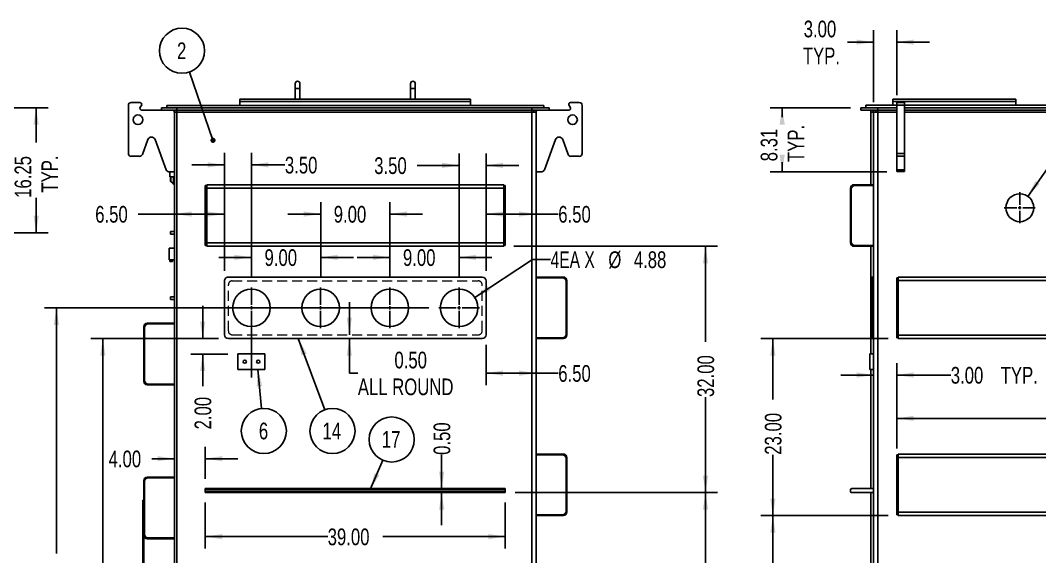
# Model space of a CAD drawing. Header units: inches. Extents: x 0 to 430, y 0 to 304.
# Drawn here: x 215 to 347.5, y 93.8 to 163.5 of the extents above; entities that cross this region are included whole.
import ezdxf

# ---------------------------------------------------------------- set-up
doc = ezdxf.new("R2010")
doc.units = ezdxf.units.IN
doc.header["$LTSCALE"] = 26
doc.header["$MEASUREMENT"] = 0
doc.linetypes.add('CENTERX2', pattern=[0.8, 0.5, -0.1, 0.1, -0.1])
doc.linetypes.add('HIDDEN', pattern=[0.075, 0.05, -0.025])
doc.layers.add('FORMAT', color=7, linetype='Continuous')
doc.styles.add('SLDTEXTSTYLE0', font='TXT', dxfattribs={"width": 0.75})
doc.styles.add('SLDTEXTSTYLE4', font='TXT', dxfattribs={"width": 0.7})
doc.dimstyles.new('SLDDIMSTYLE1', dxfattribs={"dimtxt": 2.208984, "dimasz": 2.208984, "dimexe": 0, "dimexo": 0.0625, "dimgap": 0.552246, "dimtad": 0, "dimrnd": 1e-09, "dimzin": 12, "dimdsep": 46, "dimtxsty": 'SLDTEXTSTYLE0', "dimsah": 1, "dimcen": 0.09, "dimadec": 0, "dimazin": 3, "dimtfac": 1, "dimtofl": 0, "dimtmove": 0, "dimatfit": 3, "dimfxl": 0, "dimfrac": 2, "dimtolj": 1, "dimtzin": 12, "dimarcsym": 0})
doc.dimstyles.new('SLDDIMSTYLE3', dxfattribs={"dimtxt": 2.208984, "dimasz": 2.208984, "dimexe": 0, "dimexo": 0.0625, "dimgap": 0.552246, "dimtad": 0, "dimrnd": 1e-09, "dimzin": 4, "dimdsep": 46, "dimtxsty": 'SLDTEXTSTYLE0', "dimsah": 1, "dimcen": 0.09, "dimadec": 0, "dimazin": 1, "dimtfac": 1, "dimtofl": 0, "dimtmove": 0, "dimatfit": 3, "dimfxl": 0, "dimfrac": 2, "dimtolj": 1, "dimtzin": 12, "dimarcsym": 0})
doc.dimstyles.new('SLDDIMSTYLE4', dxfattribs={"dimtxt": 2.208984, "dimasz": 2.208984, "dimexe": 0, "dimexo": 0.0625, "dimgap": 0.552246, "dimtad": 0, "dimrnd": 1e-09, "dimzin": 4, "dimdsep": 46, "dimtxsty": 'SLDTEXTSTYLE0', "dimsah": 1, "dimcen": 0.09, "dimadec": 0, "dimazin": 1, "dimtfac": 1, "dimtmove": 0, "dimatfit": 0, "dimfxl": 0, "dimfrac": 2, "dimtolj": 1, "dimtzin": 12, "dimarcsym": 0})
doc.dimstyles.new('SLDDIMSTYLE5', dxfattribs={"dimtxt": 0.18, "dimasz": 2.208984, "dimexe": 0, "dimexo": 0.0625, "dimgap": 0, "dimtad": 0, "dimtih": 1, "dimtoh": 1, "dimdec": 0, "dimrnd": 1e-09, "dimzin": 0, "dimdsep": 46, "dimtxsty": 'Standard', "dimsah": 1, "dimcen": 0.09, "dimadec": 0, "dimazin": 0, "dimtfac": 2.208984, "dimtdec": 0, "dimtofl": 0, "dimtmove": 0, "dimatfit": 3, "dimfxl": 0, "dimfrac": 2, "dimtolj": 1, "dimtzin": 0, "dimarcsym": 0})
doc.dimstyles.new('SLDDIMSTYLE6', dxfattribs={"dimtxt": 0.18, "dimasz": 0.679688, "dimexe": 0, "dimexo": 0.0625, "dimgap": 0, "dimtad": 0, "dimtih": 1, "dimtoh": 1, "dimdec": 0, "dimrnd": 1e-09, "dimzin": 0, "dimdsep": 46, "dimtxsty": 'Standard', "dimblk1": 'DOT', "dimblk2": 'DOT', "dimsah": 1, "dimcen": 0.09, "dimadec": 0, "dimazin": 0, "dimtfac": 0.679688, "dimtdec": 0, "dimtofl": 0, "dimtmove": 0, "dimatfit": 3, "dimldrblk": 'DOT', "dimfxl": 0, "dimfrac": 2, "dimtolj": 1, "dimtzin": 0, "dimarcsym": 0})
doc.dimstyles.new('SLDDIMSTYLE7', dxfattribs={"dimtxt": 2.208984, "dimasz": 2.208984, "dimexe": 0, "dimexo": 0.0625, "dimgap": 0.552246, "dimtad": 0, "dimrnd": 1e-09, "dimzin": 0, "dimdsep": 46, "dimtxsty": 'SLDTEXTSTYLE0', "dimsah": 1, "dimcen": 0.09, "dimadec": 0, "dimazin": 0, "dimtfac": 1, "dimtmove": 0, "dimatfit": 0, "dimfxl": 0, "dimfrac": 2, "dimtolj": 1, "dimtzin": 12, "dimarcsym": 0})
doc.dimstyles.new('SLDDIMSTYLE8', dxfattribs={"dimtxt": 2.208984, "dimasz": 2.208984, "dimexe": 0, "dimexo": 0.0625, "dimgap": 0.552246, "dimtad": 0, "dimtih": 1, "dimtoh": 1, "dimrnd": 1e-09, "dimzin": 12, "dimdsep": 46, "dimtxsty": 'SLDTEXTSTYLE0', "dimsah": 1, "dimcen": 0, "dimadec": 0, "dimazin": 3, "dimtfac": 1, "dimtofl": 0, "dimtmove": 0, "dimatfit": 3, "dimfxl": 0, "dimfrac": 2, "dimtolj": 1, "dimtzin": 12, "dimarcsym": 0})
doc.dimstyles.new('SLDDIMSTYLE9', dxfattribs={"dimtxt": 2.208984, "dimasz": 2.208984, "dimexe": 0, "dimexo": 0.0625, "dimgap": 0.552246, "dimtad": 0, "dimtih": 1, "dimtoh": 1, "dimrnd": 1e-09, "dimzin": 0, "dimdsep": 46, "dimtxsty": 'SLDTEXTSTYLE0', "dimsah": 1, "dimcen": 0.09, "dimadec": 0, "dimazin": 0, "dimtfac": 1, "dimtmove": 0, "dimatfit": 0, "dimfxl": 0, "dimfrac": 2, "dimtolj": 1, "dimtzin": 12, "dimarcsym": 0})

# ---------------------------------------------------------------- blocks, each defined once
blk = doc.blocks.new('_D_28')
at = {"layer": 'FORMAT'}
for p, q in [((202.21, 152.11), (218.57, 152.11)), ((217.01, 152.11), (217.01, 147.58)), ((217.01, 135.86), (217.01, 140.4)), ((182.77, 135.86), (218.57, 135.86))]:
    blk.add_line(p, q, dxfattribs=at)
for points in [[(217.01, 152.11), (216.67, 149.9), (217.35, 149.9)], [(217.01, 135.86), (217.35, 138.07), (216.67, 138.07)]]:
    blk.add_solid(points, dxfattribs=at)
at = {"layer": 'FORMAT', "char_height": 2.167, "attachment_point": 1, "rotation": 90, "style": 'SLDTEXTSTYLE0'}
for s, insert in [('16.25', (214.21, 140.4)), ('TYP.', (217.7, 141.08))]:
    blk.add_mtext(s, dxfattribs=dict(at, insert=insert))
blk = doc.blocks.new('Drawing View41')
at = {"color": 7, "linetype": 'Continuous', "lineweight": 25}
for p, q in [((-52.21, 94.13), (-52.21, 93.5)), ((-51.59, 93.5), (-51.59, 94.13)), ((-37.21, 94.13), (-37.21, 93.5)), ((-36.59, 93.5), (-36.59, 94.13)), ((-52.21, 93.5), (-52.21, 92.13)), ((-51.59, 93.5), (-52.21, 93.5)), ((-51.59, 92.13), (-51.59, 93.5)), ((-37.21, 93.5), (-37.21, 92.13)), ((-36.59, 93.5), (-37.21, 93.5)), ((-36.59, 92.13), (-36.59, 93.5)), ((-72.4, 91.69), (-73.52, 91.69)), ((-59.4, 92.13), (-59.4, 91.81)), ((-59.4, 92.13), (-29.4, 92.13)), ((-59.4, 91.81), (-29.4, 91.81)), ((-59.4, 91.81), (-59.4, 91.31)), ((-29.4, 91.81), (-59.4, 91.81)), ((-29.4, 92.13), (-29.4, 91.81)), ((-29.4, 91.81), (-29.4, 91.31)), ((-16.4, 91.69), (-15.27, 91.69)), ((-73.9, 91.31), (-73.9, 85.06)), ((-72.35, 91.09), (-72.2, 91.29)), ((-69.59, 90.69), (-72.15, 90.69)), ((-69.59, 91), (-67.59, 91)), ((-69.59, 90.69), (-69.59, 91)), ((-69.59, 90.69), (-67.59, 90.69)), ((-68.9, 91.31), (-68.9, 91)), ((-19.9, 91.31), (-68.9, 91.31)), ((-67.9, 90.44), (-67.59, 90.44)), ((-67.9, 0.56), (-67.9, 90.44)), ((-67.59, 90.69), (-67.59, 91)), ((-67.59, 91), (-67.59, 90.69)), ((-21.46, 91), (-67.59, 91)), ((-21.46, 90.69), (-67.59, 90.69)), ((-67.59, 90.69), (-67.59, 90.44)), ((-67.59, 90.44), (-21.46, 90.44)), ((-67.59, 0.56), (-67.59, 90.44)), ((-21.46, 90.69), (-21.46, 91)), ((-21.46, 91), (-19.21, 91)), ((-21.46, 91), (-21.46, 90.69)), ((-21.46, 90.69), (-19.21, 90.69)), ((-21.46, 90.44), (-21.46, 90.69)), ((-21.46, 90.44), (-21.46, 0.31)), ((-20.9, 90.44), (-21.46, 90.44)), ((-20.9, 90.44), (-20.9, 0.31)), ((-19.9, 91), (-19.9, 91.31)), ((-19.21, 90.69), (-19.21, 91)), ((-19.21, 90.69), (-16.65, 90.69)), ((-16.45, 91.09), (-16.6, 91.29)), ((-14.9, 91.31), (-14.9, 85.06)), ((-72.07, 84.93), (-71.37, 86.86)), ((-70.43, 86.86), (-68.99, 82.93)), ((-18.37, 86.86), (-19.81, 82.93)), ((-16.72, 84.93), (-17.43, 86.86)), ((-72.43, 84.69), (-73.52, 84.69)), ((-16.37, 84.69), (-15.27, 84.69)), ((-68.64, 82.69), (-67.9, 82.69)), ((-68.52, 82), (-68.52, 82.69)), ((-20.16, 82.69), (-20.9, 82.69)), ((-68.52, 82), (-67.9, 82)), ((-68.4, 82), (-68.4, 81.41)), ((-68.39, 82), (-68.39, 81.39)), ((-68.05, 81.1), (-68.05, 82)), ((-68.04, 82), (-68.04, 81.09)), ((-68.04, 81.09), (-67.9, 81.09)), ((-63.71, 80.91), (-63.9, 80.91)), ((-63.9, 80.91), (-63.9, 80.41)), ((-63.71, 80.56), (-63.71, 81)), ((-25.09, 81), (-63.71, 81)), ((-25.09, 81), (-25.09, 80.56)), ((-24.9, 80.91), (-25.09, 80.91)), ((-24.9, 80.91), (-24.9, 80.41)), ((-63.71, 80.41), (-63.9, 80.41)), ((-63.9, 80.41), (-63.9, 73.59)), ((-25.09, 80.56), (-63.71, 80.56)), ((-63.71, 80.56), (-63.71, 73.44)), ((-25.09, 73.44), (-25.09, 80.56)), ((-24.9, 80.41), (-25.09, 80.41)), ((-24.9, 80.41), (-24.9, 73.59)), ((-67.9, 74.91), (-68.4, 74.91)), ((-68.4, 74.75), (-68.4, 74.91)), ((-68.4, 74.59), (-68.4, 74.75)), ((-68.4, 74.59), (-67.9, 74.59)), ((-63.71, 73.59), (-63.9, 73.59)), ((-63.9, 73.59), (-63.9, 73.09)), ((-63.71, 73.09), (-63.9, 73.09)), ((-63.71, 73.44), (-25.09, 73.44)), ((-63.71, 73), (-63.71, 73.44)), ((-63.71, 73), (-25.09, 73)), ((-24.9, 73.59), (-25.09, 73.59)), ((-25.09, 73.44), (-25.09, 73)), ((-24.9, 73.09), (-25.09, 73.09)), ((-24.9, 73.59), (-24.9, 73.09)), ((-67.9, 72.75), (-68.59, 72.75)), ((-68.59, 72), (-68.59, 72.75)), ((-68.59, 71.25), (-68.59, 72)), ((-68.59, 71.25), (-68.52, 71.25)), ((-68.52, 71.25), (-68.52, 71)), ((-68.15, 71.25), (-68.52, 71.25)), ((-68.15, 71), (-68.52, 71)), ((-68.15, 71.25), (-67.9, 71.25)), ((-68.15, 71), (-68.15, 71.25)), ((-60.9, 69), (-27.9, 69)), ((-20.9, 69), (-17.34, 69)), ((-20.9, 68.91), (-17.49, 68.91)), ((-17.34, 68.88), (-17.34, 69)), ((-61.4, 61.5), (-61.4, 68.5)), ((-27.4, 61.5), (-27.4, 68.5)), ((-17.02, 68.56), (-16.9, 68.56)), ((-16.99, 68.41), (-16.99, 61.59)), ((-16.9, 68.56), (-16.9, 61.44)), ((-67.9, 66.41), (-68.4, 66.41)), ((-68.4, 66.25), (-68.4, 66.41)), ((-68.4, 66.09), (-68.4, 66.25)), ((-68.4, 66.09), (-67.9, 66.09)), ((-71.9, 55.44), (-71.9, 62.56)), ((-71.78, 62.56), (-71.9, 62.56)), ((-71.8, 62.41), (-71.8, 55.59)), ((-71.46, 63), (-67.9, 63)), ((-71.46, 62.88), (-71.46, 63)), ((-67.9, 62.91), (-71.3, 62.91)), ((-60.9, 61), (-27.9, 61)), ((-17.49, 61.09), (-20.9, 61.09)), ((-17.34, 61), (-20.9, 61)), ((-17.34, 61.12), (-17.34, 61)), ((-17.02, 61.44), (-16.9, 61.44)), ((-56.15, 59), (-59.65, 59)), ((-59.65, 59), (-59.65, 57)), ((-56.15, 57), (-56.15, 59)), ((-59.65, 57), (-56.15, 57)), ((-71.78, 55.44), (-71.9, 55.44)), ((-71.46, 55.12), (-71.46, 55)), ((-67.9, 55), (-71.46, 55)), ((-71.3, 55.09), (-67.9, 55.09)), ((-20.9, 46), (-17.34, 46)), ((-20.9, 45.91), (-17.49, 45.91)), ((-17.34, 45.88), (-17.34, 46)), ((-17.02, 45.56), (-16.9, 45.56)), ((-16.99, 45.41), (-16.99, 38.59)), ((-16.9, 45.56), (-16.9, 38.44)), ((-71.9, 35.44), (-71.9, 42.56)), ((-71.78, 42.56), (-71.9, 42.56)), ((-71.8, 42.41), (-71.8, 35.59)), ((-71.46, 43), (-67.9, 43)), ((-71.46, 42.88), (-71.46, 43)), ((-67.9, 42.91), (-71.3, 42.91)), ((-63.9, 41.5), (-24.9, 41.5)), ((-63.9, 41.38), (-63.9, 41.5)), ((-63.9, 41.38), (-24.9, 41.38)), ((-63.9, 41.13), (-63.9, 41.38)), ((-63.9, 41.13), (-24.9, 41.13)), ((-63.9, 41), (-63.9, 41.13)), ((-24.9, 41.38), (-24.9, 41.5)), ((-24.9, 41.13), (-24.9, 41.38)), ((-24.9, 41), (-24.9, 41.13)), ((-71.9, 40), (-72, 40)), ((-72, 40), (-72, 18)), ((-63.9, 41), (-24.9, 41)), ((-17.02, 38.44), (-16.9, 38.44)), ((-17.49, 38.09), (-20.9, 38.09)), ((-17.34, 38), (-20.9, 38)), ((-17.34, 38.12), (-17.34, 38)), ((-71.9, 35.44), (-71.9, 22.56)), ((-71.78, 35.44), (-71.9, 35.44)), ((-71.46, 35.12), (-71.46, 35)), ((-67.9, 35), (-71.46, 35)), ((-71.3, 35.09), (-67.9, 35.09))]:
    blk.add_line(p, q, dxfattribs=at)
at = {"color": 7, "linetype": 'HIDDEN', "lineweight": 18}
for p, q in [((-60.9, 62), (-60.9, 68)), ((-60.9, 62), (-60.9, 68)), ((-60.4, 68.5), (-28.4, 68.5)), ((-60.4, 68.5), (-28.4, 68.5)), ((-27.9, 62), (-27.9, 68)), ((-27.9, 62), (-27.9, 68)), ((-60.4, 61.5), (-28.4, 61.5)), ((-60.4, 61.5), (-28.4, 61.5))]:
    blk.add_line(p, q, dxfattribs=at)
at = {"color": 7, "linetype": 'Continuous', "lineweight": 25}
for centre, radius in [((-72.65, 89.44), 0.625), ((-16.15, 89.44), 0.625), ((-57.9, 65), 2.44), ((-48.9, 65), 2.44), ((-39.9, 65), 2.44), ((-30.9, 65), 2.44), ((-58.77, 58), 0.211), ((-57.02, 58), 0.211)]:
    blk.add_circle(centre, radius, dxfattribs=at)
for centre, radius, start, end in [((-51.9, 94.13), 0.312, 0.0002, 179.9998), ((-36.9, 94.13), 0.312, 0.0002, 179.9998), ((-73.52, 91.31), 0.375, 90.0001, 179.9999), ((-72.4, 91.44), 0.25, 323.1302, 89.9999), ((-16.4, 91.44), 0.25, 89.9998, 216.8698), ((-15.27, 91.31), 0.375, 0.001, 89.9993), ((-72.15, 90.94), 0.25, 143.1301, 269.9994), ((-68.2, 90.39), 0.3, 359.9999, 90.0001), ((-68.15, 90.44), 0.25, 359.9989, 90.0016), ((-68.15, 90.44), 0.562, 359.9997, 26.3878), ((-20.65, 90.44), 0.562, 153.6117, 180.0001), ((-20.6, 90.39), 0.3, 90.0001, 179.9997), ((-20.65, 90.44), 0.25, 89.9986, 180.0006), ((-16.65, 90.94), 0.25, 270.0007, 36.8695), ((-70.9, 86.69), 0.5, 20.1462, 159.8538), ((-17.9, 86.69), 0.5, 20.1462, 159.8538), ((-73.52, 85.06), 0.375, 179.9989, 270.0011), ((-72.43, 85.06), 0.375, 269.9991, 339.8546), ((-16.37, 85.06), 0.375, 200.1451, 270.0014), ((-15.27, 85.06), 0.375, 269.9994, 0.0002), ((-68.64, 83.06), 0.375, 200.1457, 270.0001), ((-20.16, 83.06), 0.375, 269.9996, 339.8546), ((-68.38, 81.41), 0.02, 179.989, 243.976), ((-68.75, 80.65), 0.83, 32.8584, 63.9679), ((-68.04, 81.11), 0.02, 212.8523, 269.9997), ((-60.9, 68.5), 0.5, 89.9999, 180.0003), ((-27.9, 68.5), 0.5, 0.0002, 89.9997), ((-17.49, 68.41), 0.5, 359.9999, 90), ((-17.34, 68.56), 0.438, 0.0001, 89.9999), ((-71.46, 62.56), 0.437, 90.0002, 180.0001), ((-71.3, 62.41), 0.5, 90.0001, 179.9997), ((-60.9, 61.5), 0.5, 180, 269.9998), ((-27.9, 61.5), 0.5, 270, 360), ((-17.49, 61.59), 0.5, 270, 0.0001), ((-17.34, 61.44), 0.438, 270.0001, 359.9999), ((-71.46, 55.44), 0.438, 180.0001, 269.9996), ((-71.3, 55.59), 0.5, 180.0005, 269.9999), ((-17.49, 45.41), 0.5, 0, 89.9999), ((-17.34, 45.56), 0.438, 0.0002, 89.9998), ((-71.46, 42.56), 0.437, 90.0002, 180), ((-71.3, 42.41), 0.5, 89.9999, 179.9998), ((-17.49, 38.59), 0.5, 270, 0), ((-17.34, 38.44), 0.438, 270.0001, 359.9998), ((-71.46, 35.44), 0.437, 179.9999, 269.9998), ((-71.3, 35.59), 0.5, 180.0005, 269.9999)]:
    blk.add_arc(centre, radius, start, end, dxfattribs=at)
at = {"color": 7, "linetype": 'HIDDEN', "lineweight": 18}
for centre, start, end in [((-60.4, 68), 89.9997, 180.0003), ((-60.4, 68), 89.9997, 180.0003), ((-28.4, 68), 359.9999, 90), ((-28.4, 68), 359.9999, 90), ((-60.4, 62), 180.0002, 269.9999), ((-60.4, 62), 180.0002, 269.9999), ((-28.4, 62), 270, 360), ((-28.4, 62), 270, 360)]:
    blk.add_arc(centre, 0.5, start, end, dxfattribs=at)
blk = doc.blocks.new('_D_54')
at = {"layer": 'FORMAT'}
for p, q in [((275.5, 121.31), (275.5, 116.06)), ((275.5, 117.62), (282, 117.62)), ((282, 117.62), (284.89, 117.62))]:
    blk.add_line(p, q, dxfattribs=at)
for points in [[(275.5, 117.62), (277.71, 117.28), (277.71, 117.96)], [(282, 117.62), (279.79, 117.96), (279.79, 117.28)]]:
    blk.add_solid(points, dxfattribs=at)
at = {"layer": 'FORMAT', "insert": (284.89, 118.67), "char_height": 2.167, "attachment_point": 1, "style": 'SLDTEXTSTYLE0'}
blk.add_mtext('6.50', dxfattribs=at)
blk = doc.blocks.new('_D_55')
at = {"layer": 'FORMAT'}
for p, q in [((257.73, 122.61), (257.73, 126.86)), ((257.73, 117.62), (257.73, 122.11)), ((258.83, 117.62), (257.73, 117.62))]:
    blk.add_line(p, q, dxfattribs=at)
for points in [[(257.73, 122.61), (258.06, 124.82), (257.39, 124.82)], [(257.73, 122.11), (257.39, 119.9), (258.06, 119.9)]]:
    blk.add_solid(points, dxfattribs=at)
at = {"layer": 'FORMAT', "char_height": 2.167, "attachment_point": 1, "style": 'SLDTEXTSTYLE0'}
for s, insert in [('0.50', (263.59, 120.41)), ('ALL ROUND', (258.83, 116.93))]:
    blk.add_mtext(s, dxfattribs=dict(at, insert=insert))
blk = doc.blocks.new('_D_56')
at = {"layer": 'FORMAT'}
for p, q in [((238.66, 122.11), (238.66, 126.36)), ((240.7, 122.11), (237.1, 122.11)), ((241.95, 120.11), (237.1, 120.11)), ((238.66, 120.11), (238.66, 115.92))]:
    blk.add_line(p, q, dxfattribs=at)
for points in [[(238.66, 122.11), (239, 124.32), (238.32, 124.32)], [(238.66, 120.11), (238.32, 117.9), (239, 117.9)]]:
    blk.add_solid(points, dxfattribs=at)
at = {"layer": 'FORMAT', "insert": (237.61, 110.31), "char_height": 2.167, "attachment_point": 1, "rotation": 90, "style": 'SLDTEXTSTYLE0'}
blk.add_mtext('2.00', dxfattribs=at)
blk = doc.blocks.new('_D_57')
at = {"layer": 'FORMAT'}
for p, q in [((239, 103.91), (239, 108.07)), ((235, 106.51), (232.04, 106.51)), ((239, 106.51), (243.25, 106.51))]:
    blk.add_line(p, q, dxfattribs=at)
for points in [[(235, 106.51), (232.79, 106.85), (232.79, 106.17)], [(239, 106.51), (241.21, 106.17), (241.21, 106.85)]]:
    blk.add_solid(points, dxfattribs=at)
at = {"layer": 'FORMAT', "insert": (226.43, 107.56), "char_height": 2.167, "attachment_point": 1, "style": 'SLDTEXTSTYLE0'}
blk.add_mtext('4.00', dxfattribs=at)
blk = doc.blocks.new('_D_58')
at = {"layer": 'FORMAT'}
for p, q in [((239, 100.81), (239, 94.82)), ((278, 100.81), (278, 94.82)), ((239, 96.38), (254.91, 96.38)), ((278, 96.38), (262.09, 96.38))]:
    blk.add_line(p, q, dxfattribs=at)
for points in [[(239, 96.38), (241.21, 96.04), (241.21, 96.72)], [(278, 96.38), (275.79, 96.72), (275.79, 96.04)]]:
    blk.add_solid(points, dxfattribs=at)
at = {"layer": 'FORMAT', "insert": (254.91, 97.43), "char_height": 2.167, "attachment_point": 1, "style": 'SLDTEXTSTYLE0'}
blk.add_mtext('39.00', dxfattribs=at)
blk = doc.blocks.new('_D_59')
at = {"layer": 'FORMAT'}
for p, q in [((269.73, 102.61), (269.73, 107)), ((269.73, 102.11), (269.73, 97.87))]:
    blk.add_line(p, q, dxfattribs=at)
for points in [[(269.73, 102.61), (270.07, 104.82), (269.39, 104.82)], [(269.73, 102.11), (269.39, 99.9), (270.07, 99.9)]]:
    blk.add_solid(points, dxfattribs=at)
at = {"layer": 'FORMAT', "insert": (268.68, 107), "char_height": 2.167, "attachment_point": 1, "rotation": 90, "style": 'SLDTEXTSTYLE0'}
blk.add_mtext('0.50', dxfattribs=at)
blk = doc.blocks.new('_D_60')
at = {"layer": 'FORMAT'}
for p, q in [((268.06, 126.11), (218.08, 126.11)), ((219.64, 126.11), (219.64, 94.2)), ((219.64, 55.11), (219.64, 87.02)), ((219.95, 55.11), (218.08, 55.11))]:
    blk.add_line(p, q, dxfattribs=at)
for points in [[(219.64, 126.11), (219.3, 123.9), (219.98, 123.9)], [(219.64, 55.11), (219.98, 57.32), (219.3, 57.32)]]:
    blk.add_solid(points, dxfattribs=at)
at = {"layer": 'FORMAT', "insert": (218.59, 87.02), "char_height": 2.167, "attachment_point": 1, "rotation": 90, "style": 'SLDTEXTSTYLE0'}
blk.add_mtext('71.00', dxfattribs=at)
blk = doc.blocks.new('_D_61')
at = {"layer": 'FORMAT'}
for p, q in [((240.7, 122.11), (224.12, 122.11)), ((225.68, 122.11), (225.68, 92.2)), ((225.68, 55.11), (225.68, 85.02))]:
    blk.add_line(p, q, dxfattribs=at)
for points in [[(225.68, 122.11), (225.34, 119.9), (226.02, 119.9)], [(225.68, 55.11), (226.02, 57.32), (225.34, 57.32)]]:
    blk.add_solid(points, dxfattribs=at)
at = {"layer": 'FORMAT', "insert": (224.63, 85.02), "char_height": 2.167, "attachment_point": 1, "rotation": 90, "style": 'SLDTEXTSTYLE0'}
blk.add_mtext('67.00', dxfattribs=at)
blk = doc.blocks.new('_D_65')
at = {"layer": 'FORMAT'}
for p, q in [((279.3, 102.11), (305.59, 102.11)), ((304.03, 102.11), (304.03, 92.2)), ((304.03, 75.11), (304.03, 85.02)), ((279.11, 75.11), (305.59, 75.11))]:
    blk.add_line(p, q, dxfattribs=at)
for points in [[(304.03, 102.11), (303.69, 99.9), (304.37, 99.9)], [(304.03, 75.11), (304.37, 77.32), (303.69, 77.32)]]:
    blk.add_solid(points, dxfattribs=at)
at = {"layer": 'FORMAT', "insert": (302.98, 85.02), "char_height": 2.167, "attachment_point": 1, "rotation": 90, "style": 'SLDTEXTSTYLE0'}
blk.add_mtext('27.00', dxfattribs=at)
blk = doc.blocks.new('_D_66')
at = {"layer": 'FORMAT'}
for p, q in [((279.11, 134.11), (305.59, 134.11)), ((304.03, 134.11), (304.03, 121.7)), ((304.03, 102.11), (304.03, 114.52)), ((279.3, 102.11), (305.59, 102.11))]:
    blk.add_line(p, q, dxfattribs=at)
for points in [[(304.03, 134.11), (303.69, 131.9), (304.37, 131.9)], [(304.03, 102.11), (304.37, 104.32), (303.69, 104.32)]]:
    blk.add_solid(points, dxfattribs=at)
at = {"layer": 'FORMAT', "insert": (302.98, 114.52), "char_height": 2.167, "attachment_point": 1, "rotation": 90, "style": 'SLDTEXTSTYLE0'}
blk.add_mtext('32.00', dxfattribs=at)
blk = doc.blocks.new('_D_68')
at = {"layer": 'FORMAT'}
for p, q in [((241.5, 130.91), (241.5, 146.25)), ((245, 130.05), (245, 146.25)), ((241.5, 144.69), (237.25, 144.69)), ((245, 144.69), (249.35, 144.69))]:
    blk.add_line(p, q, dxfattribs=at)
for points in [[(241.5, 144.69), (239.29, 145.03), (239.29, 144.35)], [(245, 144.69), (247.21, 144.35), (247.21, 145.03)]]:
    blk.add_solid(points, dxfattribs=at)
at = {"layer": 'FORMAT', "insert": (249.35, 145.74), "char_height": 2.167, "attachment_point": 1, "style": 'SLDTEXTSTYLE0'}
blk.add_mtext('3.50', dxfattribs=at)
blk = doc.blocks.new('_D_69')
at = {"layer": 'FORMAT'}
for p, q in [((241.5, 130.91), (241.5, 139.86)), ((235, 138.3), (230.29, 138.3)), ((241.5, 138.3), (235, 138.3))]:
    blk.add_line(p, q, dxfattribs=at)
for points in [[(235, 138.3), (237.21, 137.96), (237.21, 138.64)], [(241.5, 138.3), (239.29, 138.64), (239.29, 137.96)]]:
    blk.add_solid(points, dxfattribs=at)
at = {"layer": 'FORMAT', "insert": (224.69, 139.35), "char_height": 2.167, "attachment_point": 1, "style": 'SLDTEXTSTYLE0'}
blk.add_mtext('6.50', dxfattribs=at)
blk = doc.blocks.new('_D_70')
at = {"layer": 'FORMAT'}
for p, q in [((245, 130.05), (245, 134.23)), ((254, 130.05), (254, 134.23)), ((245, 132.67), (240.75, 132.67)), ((254, 132.67), (258.25, 132.67))]:
    blk.add_line(p, q, dxfattribs=at)
for points in [[(245, 132.67), (242.79, 133.01), (242.79, 132.33)], [(254, 132.67), (256.21, 132.33), (256.21, 133.01)]]:
    blk.add_solid(points, dxfattribs=at)
at = {"layer": 'FORMAT', "insert": (246.7, 133.72), "char_height": 2.167, "attachment_point": 1, "style": 'SLDTEXTSTYLE0'}
blk.add_mtext('9.00', dxfattribs=at)
blk = doc.blocks.new('_D_71')
at = {"layer": 'FORMAT'}
for p, q in [((254, 130.05), (254, 139.86)), ((263, 130.05), (263, 139.86)), ((254, 138.3), (249.75, 138.3)), ((263, 138.3), (267.25, 138.3))]:
    blk.add_line(p, q, dxfattribs=at)
for points in [[(254, 138.3), (251.79, 138.64), (251.79, 137.96)], [(263, 138.3), (265.21, 137.96), (265.21, 138.64)]]:
    blk.add_solid(points, dxfattribs=at)
at = {"layer": 'FORMAT', "insert": (255.7, 139.35), "char_height": 2.167, "attachment_point": 1, "style": 'SLDTEXTSTYLE0'}
blk.add_mtext('9.00', dxfattribs=at)
blk = doc.blocks.new('_D_72')
at = {"layer": 'FORMAT'}
for p, q in [((263, 130.05), (263, 134.23)), ((272, 130.05), (272, 134.23)), ((263, 132.67), (258.75, 132.67)), ((272, 132.67), (276.25, 132.67))]:
    blk.add_line(p, q, dxfattribs=at)
for points in [[(263, 132.67), (260.79, 133.01), (260.79, 132.33)], [(272, 132.67), (274.21, 132.33), (274.21, 133.01)]]:
    blk.add_solid(points, dxfattribs=at)
at = {"layer": 'FORMAT', "insert": (264.7, 133.72), "char_height": 2.167, "attachment_point": 1, "style": 'SLDTEXTSTYLE0'}
blk.add_mtext('9.00', dxfattribs=at)
blk = doc.blocks.new('_D_73')
at = {"layer": 'FORMAT'}
for p, q in [((272, 130.05), (272, 146.18)), ((275.5, 130.91), (275.5, 146.18)), ((272, 144.62), (266.56, 144.62)), ((275.5, 144.62), (279.75, 144.62))]:
    blk.add_line(p, q, dxfattribs=at)
for points in [[(272, 144.62), (269.79, 144.96), (269.79, 144.28)], [(275.5, 144.62), (277.71, 144.28), (277.71, 144.96)]]:
    blk.add_solid(points, dxfattribs=at)
at = {"layer": 'FORMAT', "insert": (260.96, 145.67), "char_height": 2.167, "attachment_point": 1, "style": 'SLDTEXTSTYLE0'}
blk.add_mtext('3.50', dxfattribs=at)
blk = doc.blocks.new('_D_74')
at = {"layer": 'FORMAT'}
for p, q in [((275.5, 130.91), (275.5, 139.86)), ((275.5, 138.3), (282, 138.3)), ((282, 138.3), (284.89, 138.3))]:
    blk.add_line(p, q, dxfattribs=at)
for points in [[(275.5, 138.3), (277.71, 137.96), (277.71, 138.64)], [(282, 138.3), (279.79, 138.64), (279.79, 137.96)]]:
    blk.add_solid(points, dxfattribs=at)
at = {"layer": 'FORMAT', "insert": (284.89, 139.35), "char_height": 2.167, "attachment_point": 1, "style": 'SLDTEXTSTYLE0'}
blk.add_mtext('6.50', dxfattribs=at)
blk = doc.blocks.new('_D_76')
at = {"layer": 'FORMAT'}
for p, q in [((274.03, 127.45), (281.55, 132.4)), ((281.55, 132.4), (283.89, 132.4))]:
    blk.add_line(p, q, dxfattribs=at)
blk.add_solid([(274.03, 127.45), (276.07, 128.38), (275.69, 128.95)], dxfattribs=at)
at = {"layer": 'FORMAT', "char_height": 2.167, "attachment_point": 1}
for s, insert, style in [('4EA X', (283.89, 133.45), 'SLDTEXTSTYLE4'), ('%%c', (291.4, 133.45), 'SLDTEXTSTYLE0'), ('4.88', (294.71, 133.45), 'SLDTEXTSTYLE0')]:
    blk.add_mtext(s, dxfattribs=dict(at, insert=insert, style=style))
blk = doc.blocks.new('SW_NOTE_0_19')
at = {"layer": 'FORMAT', "color": 0}
blk.add_circle((0.28, -2.91), 2.93, dxfattribs=at)
at = {"layer": 'FORMAT', "color": 0, "insert": (0.24, -1.83), "char_height": 2.17, "attachment_point": 2, "style": 'SLDTEXTSTYLE0'}
blk.add_mtext('6', dxfattribs=at)
blk = doc.blocks.new('SW_NOTE_0_20')
at = {"layer": 'FORMAT', "color": 0}
blk.add_circle((1.02, -2.75), 2.93, dxfattribs=at)
at = {"layer": 'FORMAT', "color": 0, "insert": (0.93, -1.66), "char_height": 2.167, "attachment_point": 2, "style": 'SLDTEXTSTYLE0'}
blk.add_mtext('14', dxfattribs=at)
blk = doc.blocks.new('SW_NOTE_0_21')
at = {"layer": 'FORMAT', "color": 0}
blk.add_circle((-0.96, 2.77), 2.93, dxfattribs=at)
at = {"layer": 'FORMAT', "color": 0, "insert": (-1, 3.85), "char_height": 2.17, "attachment_point": 2, "style": 'SLDTEXTSTYLE0'}
blk.add_mtext('2', dxfattribs=at)
blk = doc.blocks.new('_Dot')
at = {"color": 0, "linetype": 'ByBlock', "lineweight": -2}
blk.add_line((-0.5, 0), (-1, 0), dxfattribs=at)
at = {"color": 0, "linetype": 'ByBlock', "const_width": 0.5}
blk.add_lwpolyline([(-0.25, 0, 1), (0.25, 0, 1)], format="xyb", close=True, dxfattribs=at)
blk = doc.blocks.new('SW_NOTE_0_22')
at = {"layer": 'FORMAT', "color": 0}
blk.add_circle((1.15, 2.69), 2.93, dxfattribs=at)
at = {"layer": 'FORMAT', "color": 0, "insert": (1.07, 3.78), "char_height": 2.167, "attachment_point": 2, "style": 'SLDTEXTSTYLE0'}
blk.add_mtext('17', dxfattribs=at)
blk = doc.blocks.new('SW_CENTERMARKSYMBOL_16')
at = {"layer": 'FORMAT', "color": 0, "linetype": 'CENTERX2'}
for p, q in [((0, 0.4), (0, 2.64)), ((-0.4, 0), (-2.64, 0)), ((0, 0), (-0.2, 0)), ((0, 0), (0, 0.2)), ((0, 0), (0, -0.2)), ((0, 0), (0.2, 0)), ((0.4, 0), (2.64, 0)), ((0, -0.4), (0, -9.07))]:
    blk.add_line(p, q, dxfattribs=at)
blk = doc.blocks.new('SW_CENTERMARKSYMBOL_17')
at = {"layer": 'FORMAT', "color": 0, "linetype": 'CENTERX2'}
for p, q in [((0, 0.4), (0, 2.64)), ((-0.4, 0), (-2.64, 0)), ((0, 0), (-0.2, 0)), ((0, 0), (0, 0.2)), ((0, 0), (0, -0.2)), ((0, 0), (0.2, 0)), ((0.4, 0), (2.64, 0)), ((0, -0.4), (0, -2.64))]:
    blk.add_line(p, q, dxfattribs=at)
blk = doc.blocks.new('SW_CENTERMARKSYMBOL_18')
at = {"layer": 'FORMAT', "color": 0, "linetype": 'CENTERX2'}
for p, q in [((0, 0.4), (0, 2.64)), ((-0.4, 0), (-2.64, 0)), ((0, 0), (-0.2, 0)), ((0, 0), (0, 0.2)), ((0, 0), (0, -0.2)), ((0, 0), (0.2, 0)), ((0.4, 0), (2.64, 0)), ((0, -0.4), (0, -2.64))]:
    blk.add_line(p, q, dxfattribs=at)
blk = doc.blocks.new('SW_CENTERMARKSYMBOL_19')
at = {"layer": 'FORMAT', "color": 0, "linetype": 'CENTERX2'}
for p, q in [((0, 0.4), (0, 2.64)), ((-0.4, 0), (-2.64, 0)), ((0, 0), (-0.2, 0)), ((0, 0), (0, 0.2)), ((0, 0), (0, -0.2)), ((0, 0), (0.2, 0)), ((0.4, 0), (2.64, 0)), ((0, -0.4), (0, -2.64))]:
    blk.add_line(p, q, dxfattribs=at)
blk = doc.blocks.new('Drawing View42')
at = {"color": 7, "linetype": 'Continuous', "lineweight": 25}
for p, q in [((-76.38, -2.81), (-76.38, -2.5)), ((-76.38, -2.5), (-72.38, -2.5)), ((-72.88, -1.69), (-72.88, -2)), ((-56.88, -1.69), (-72.88, -1.69)), ((-56.88, -2), (-72.88, -2)), ((-72.88, -2), (-72.88, -2.5)), ((-56.88, -2), (-72.88, -2)), ((-71.37, -2.12), (-72.38, -2.12)), ((-72.38, -2.12), (-72.38, -2.5)), ((-71.37, -2.5), (-72.38, -2.5)), ((-72.38, -2.5), (-72.38, -8.75)), ((-71.37, -2.12), (-71.37, -2.5)), ((-71.37, -2.5), (-71.37, -8.75)), ((-71.37, -2.5), (3.63, -2.5)), ((-56.88, -2), (-56.88, -1.69)), ((-56.88, -2), (-56.88, -2.5)), ((-77.06, -3.13), (-77.06, -2.81)), ((-77.06, -2.81), (-74.81, -2.81)), ((-77.06, -3.13), (-74.81, -3.13)), ((-75.75, -3.38), (-75.75, -3.13)), ((-75.75, -12.81), (-75.75, -3.38)), ((-75.38, -3.38), (-75.75, -3.38)), ((-75.38, -3.38), (-75.38, -93.31)), ((-74.81, -3.38), (-75.38, -3.38)), ((-74.81, -3.13), (-74.81, -2.81)), ((-74.81, -2.81), (-74.81, -3.13)), ((-72.38, -2.81), (-74.81, -2.81)), ((-72.38, -3.13), (-74.81, -3.13)), ((-74.81, -3.13), (-74.81, -3.38)), ((-74.81, -3.38), (-72.38, -3.38)), ((-74.81, -3.38), (-74.81, -93.31)), ((3.63, -2.81), (-71.37, -2.81)), ((3.63, -3.13), (-71.37, -3.13)), ((-71.37, -3.38), (3.63, -3.38)), ((-72.38, -8.75), (-71.37, -8.75)), ((-72.38, -9.12), (-72.38, -8.75)), ((-71.37, -9.12), (-72.38, -9.12)), ((-72.38, -9.12), (-72.38, -10.88)), ((-71.37, -8.75), (-71.37, -9.12)), ((-71.37, -9.12), (-71.37, -10.88)), ((-71.37, -10.88), (-72.38, -10.88)), ((-72.38, -10.88), (-72.38, -11.12)), ((-71.37, -11.12), (-72.38, -11.12)), ((-71.37, -10.88), (-71.37, -11.12)), ((-78.38, -20.38), (-78.38, -13.25)), ((-78.26, -13.25), (-78.38, -13.25)), ((-77.94, -12.81), (-75.38, -12.81)), ((-77.94, -12.93), (-77.94, -12.81)), ((-75.38, -12.91), (-77.78, -12.91)), ((-78.28, -13.41), (-78.28, -20.22)), ((-78.26, -20.38), (-78.38, -20.38)), ((-77.94, -20.69), (-77.94, -20.81)), ((-75.38, -20.81), (-77.94, -20.81)), ((-77.78, -20.72), (-75.38, -20.72)), ((-75.75, -34.81), (-75.75, -20.81)), ((-75.63, -25.31), (-75.63, -24.81)), ((-75.63, -24.81), (-75.38, -24.81)), ((-72.19, -24.91), (-72.38, -24.91)), ((-72.38, -24.91), (-72.38, -25.41)), ((-72.19, -25.25), (-72.19, -24.81)), ((4.44, -24.81), (-72.19, -24.81)), ((-75.38, -25.31), (-75.63, -25.31)), ((-75.63, -32.31), (-75.63, -25.31)), ((-72.19, -25.41), (-72.38, -25.41)), ((-72.38, -25.41), (-72.38, -32.22)), ((4.44, -25.25), (-72.19, -25.25)), ((-72.19, -25.25), (-72.19, -32.38)), ((-75.63, -32.31), (-75.38, -32.31)), ((-75.63, -32.81), (-75.63, -32.31)), ((-75.38, -32.81), (-75.63, -32.81)), ((-72.19, -32.22), (-72.38, -32.22)), ((-72.38, -32.22), (-72.38, -32.72)), ((-72.19, -32.72), (-72.38, -32.72)), ((-72.19, -32.81), (-72.19, -32.38)), ((-72.19, -32.38), (4.44, -32.38)), ((-72.19, -32.81), (4.44, -32.81)), ((-75.88, -36.81), (-75.88, -34.81)), ((-75.88, -34.81), (-75.38, -34.81)), ((-75.88, -36.81), (-75.38, -36.81)), ((-75.75, -52.31), (-75.75, -36.81)), ((-72.19, -47.91), (-72.38, -47.91)), ((-72.38, -47.91), (-72.38, -48.41)), ((-72.19, -48.41), (-72.38, -48.41)), ((-72.38, -48.41), (-72.38, -55.22)), ((-72.19, -48.25), (-72.19, -47.81)), ((4.44, -47.81), (-72.19, -47.81)), ((4.44, -48.25), (-72.19, -48.25)), ((-72.19, -48.25), (-72.19, -55.38)), ((-78.38, -52.69), (-78.38, -52.44)), ((-78.25, -52.31), (-75.5, -52.31)), ((-75.5, -52.81), (-78.25, -52.81)), ((-75.75, -71.81), (-75.75, -52.81)), ((-72.19, -55.22), (-72.38, -55.22)), ((-72.38, -55.22), (-72.38, -55.72)), ((-72.19, -55.81), (-72.19, -55.38)), ((-72.19, -55.38), (4.44, -55.38)), ((-72.19, -55.72), (-72.38, -55.72)), ((-72.19, -55.81), (4.44, -55.81))]:
    blk.add_line(p, q, dxfattribs=at)
blk.add_circle((-56.37, -15.81), 1.81, dxfattribs=at)
for centre, radius, start, end in [((-75.63, -3.38), 0.25, 0, 90), ((-75.63, -3.38), 0.562, 0, 26.3878), ((-77.94, -13.25), 0.438, 90, 180), ((-77.78, -13.41), 0.5, 90, 180), ((-77.94, -20.38), 0.438, 180, 270), ((-77.78, -20.22), 0.5, 180, 270), ((-78.25, -52.44), 0.125, 90, 180), ((-78.25, -52.69), 0.125, 180, 270), ((-75.5, -52.44), 0.125, 0, 90), ((-75.5, -52.69), 0.125, 270, 0)]:
    blk.add_arc(centre, radius, start, end, dxfattribs=at)
blk = doc.blocks.new('_D_78')
at = {"layer": 'FORMAT'}
for p, q in [((322.9, 152.11), (312.44, 152.11)), ((314, 152.11), (314, 150.87)), ((314, 143.8), (314, 145.05)), ((327.59, 143.8), (312.44, 143.8))]:
    blk.add_line(p, q, dxfattribs=at)
for points in [[(314, 152.11), (313.66, 149.9), (314.34, 149.9)], [(314, 143.8), (314.34, 146.01), (313.66, 146.01)]]:
    blk.add_solid(points, dxfattribs=at)
at = {"layer": 'FORMAT', "char_height": 2.167, "attachment_point": 1, "rotation": 90, "style": 'SLDTEXTSTYLE0'}
for s, insert in [('8.31', (311.21, 145.15)), ('TYP.', (314.7, 145.05))]:
    blk.add_mtext(s, dxfattribs=dict(at, insert=insert))
blk = doc.blocks.new('_D_79')
at = {"layer": 'FORMAT'}
for p, q in [((325.89, 152.85), (325.89, 162.2)), ((328.89, 153.73), (328.89, 162.2)), ((325.89, 160.64), (322.51, 160.64)), ((328.89, 160.64), (333.14, 160.64))]:
    blk.add_line(p, q, dxfattribs=at)
for points in [[(325.89, 160.64), (323.68, 160.98), (323.68, 160.3)], [(328.89, 160.64), (331.1, 160.3), (331.1, 160.98)]]:
    blk.add_solid(points, dxfattribs=at)
at = {"layer": 'FORMAT', "char_height": 2.167, "attachment_point": 1, "style": 'SLDTEXTSTYLE0'}
for s, insert in [('3.00', (316.8, 163.43)), ('TYP.', (316.69, 159.94))]:
    blk.add_mtext(s, dxfattribs=dict(at, insert=insert))
blk = doc.blocks.new('_D_82')
at = {"layer": 'FORMAT'}
for p, q in [((327.78, 99.11), (311.23, 99.11)), ((312.79, 99.11), (312.79, 91.2)), ((312.79, 76.11), (312.79, 84.02)), ((327.78, 76.11), (311.23, 76.11))]:
    blk.add_line(p, q, dxfattribs=at)
for points in [[(312.79, 99.11), (312.45, 96.9), (313.13, 96.9)], [(312.79, 76.11), (313.13, 78.32), (312.45, 78.32)]]:
    blk.add_solid(points, dxfattribs=at)
at = {"layer": 'FORMAT', "insert": (311.74, 84.02), "char_height": 2.167, "attachment_point": 1, "rotation": 90, "style": 'SLDTEXTSTYLE0'}
blk.add_mtext('23.00', dxfattribs=at)
blk = doc.blocks.new('_D_83')
at = {"layer": 'FORMAT'}
for p, q in [((327.78, 122.11), (311.23, 122.11)), ((312.79, 122.11), (312.79, 114.2)), ((312.79, 99.11), (312.79, 107.02)), ((327.78, 99.11), (311.23, 99.11))]:
    blk.add_line(p, q, dxfattribs=at)
for points in [[(312.79, 122.11), (312.45, 119.9), (313.13, 119.9)], [(312.79, 99.11), (313.13, 101.32), (312.45, 101.32)]]:
    blk.add_solid(points, dxfattribs=at)
at = {"layer": 'FORMAT', "insert": (311.74, 107.02), "char_height": 2.167, "attachment_point": 1, "rotation": 90, "style": 'SLDTEXTSTYLE0'}
blk.add_mtext('23.00', dxfattribs=at)
blk = doc.blocks.new('_D_88')
at = {"layer": 'FORMAT'}
for p, q in [((328.89, 107.82), (328.89, 118.94)), ((325.89, 117.38), (321.64, 117.38)), ((328.89, 117.38), (335.92, 117.38))]:
    blk.add_line(p, q, dxfattribs=at)
for points in [[(325.89, 117.38), (323.68, 117.72), (323.68, 117.04)], [(328.89, 117.38), (331.1, 117.04), (331.1, 117.72)]]:
    blk.add_solid(points, dxfattribs=at)
at = {"layer": 'FORMAT', "char_height": 2.167, "attachment_point": 1, "style": 'SLDTEXTSTYLE0'}
for s, insert in [('3.00', (335.92, 118.43)), ('TYP.', (342.41, 118.43))]:
    blk.add_mtext(s, dxfattribs=dict(at, insert=insert))
blk = doc.blocks.new('_D_89')
at = {"layer": 'FORMAT'}
for p, q in [((328.89, 107.82), (328.89, 113.31)), ((405.89, 108.32), (405.89, 113.31)), ((328.89, 111.75), (360.44, 111.75)), ((405.89, 111.75), (374.34, 111.75))]:
    blk.add_line(p, q, dxfattribs=at)
for points in [[(328.89, 111.75), (331.1, 111.41), (331.1, 112.09)], [(405.89, 111.75), (403.68, 112.09), (403.68, 111.41)]]:
    blk.add_solid(points, dxfattribs=at)
at = {"layer": 'FORMAT', "char_height": 2.167, "attachment_point": 1, "style": 'SLDTEXTSTYLE0'}
for s, insert in [('77.00', (360.44, 112.8)), ('TYP.', (368.5, 112.8))]:
    blk.add_mtext(s, dxfattribs=dict(at, insert=insert))
blk = doc.blocks.new('_D_93')
at = {"layer": 'FORMAT'}
for p, q in [((345.93, 140.6), (350, 146.4)), ((350, 146.4), (352.34, 146.4))]:
    blk.add_line(p, q, dxfattribs=at)
blk.add_solid([(345.93, 140.6), (347.48, 142.21), (346.92, 142.6)], dxfattribs=at)
at = {"layer": 'FORMAT', "char_height": 2.167, "attachment_point": 1}
for s, insert, style in [('6EA X', (352.34, 147.45), 'SLDTEXTSTYLE4'), ('%%c', (359.85, 147.45), 'SLDTEXTSTYLE0'), ('3.63', (363.16, 147.45), 'SLDTEXTSTYLE0')]:
    blk.add_mtext(s, dxfattribs=dict(at, insert=insert, style=style))
blk = doc.blocks.new('SW_CENTERMARKSYMBOL_23')
at = {"layer": 'FORMAT', "color": 0, "linetype": 'CENTERX2'}
for p, q in [((0, 0.4), (0, 2.0125)), ((-0.4, 0), (-2.0125, 0)), ((0, 0), (-0.2, 0)), ((0, 0), (0, 0.2)), ((0, 0), (0, -0.2)), ((0, 0), (0.2, 0)), ((0.4, 0), (2.0125, 0)), ((0, -0.4), (0, -2.0125))]:
    blk.add_line(p, q, dxfattribs=at)

msp = doc.modelspace()

# ---------------------------------------------------------------- linework, layer by layer
at = {"layer": 'FORMAT'}
msp.add_line((262.09, 106.315), (260.449, 102.488), dxfattribs=at)
msp.add_solid([(260.449, 102.488), (261.632, 104.385), (261.007, 104.652)], dxfattribs=at)

# ---------------------------------------------------------------- block references
at = {"color": 7, "linetype": 'Continuous', "lineweight": 25}
for name, p in [('Drawing View41', (302.897, 61.113)), ('Drawing View42', (401.267, 154.926))]:
    msp.add_blockref(name, p, dxfattribs=at)
at = {"layer": 'FORMAT'}
for name, p in [('SW_NOTE_0_21', (236.929, 156.748)), ('SW_NOTE_0_19', (246.329, 113.022)), ('SW_NOTE_0_20', (254.521, 112.853)), ('SW_NOTE_0_22', (262.09, 106.315))]:
    msp.add_blockref(name, p, dxfattribs=at)
at = {"layer": 'FORMAT', "linetype": 'CENTERX2'}
for name, p in [('SW_CENTERMARKSYMBOL_23', (344.892, 139.113)), ('SW_CENTERMARKSYMBOL_16', (244.998, 126.113)), ('SW_CENTERMARKSYMBOL_17', (253.998, 126.113)), ('SW_CENTERMARKSYMBOL_18', (262.998, 126.113)), ('SW_CENTERMARKSYMBOL_19', (271.998, 126.113))]:
    msp.add_blockref(name, p, dxfattribs=at)

# ---------------------------------------------------------------- dimensions: what is measured, and where the dimension line sits
at = {"layer": 'FORMAT'}
for base, p1, p2, text, dimstyle, picture, middle in [((328.892, 160.638), (325.892, 151.551), (328.892, 152.426), '<>\\PTYP.', 'SLDDIMSTYLE4', '_D_79', (319.602, 160.638)), ((328.892, 117.379), (325.892, 151.551), (328.892, 106.519), '<> TYP.', 'SLDDIMSTYLE4', '_D_88', (342.086, 117.379)), ((405.892, 111.753), (328.892, 106.519), (405.892, 107.019), '<> TYP.', 'SLDDIMSTYLE3', '_D_89', (367.392, 111.753))]:
    dim = msp.add_linear_dim(base=base, p1=p1, p2=p2, text=text, dimstyle=dimstyle, dxfattribs=at)
    dim.commit()
    dim.dimension.update_dxf_attribs({"geometry": picture, "text_midpoint": middle, "dimtype": 160})
for base, p1, p2, text, dimstyle, picture, middle in [((217.008, 135.863), (200.906, 152.113), (181.469, 135.863), '<>\\PTYP.', 'SLDDIMSTYLE1', '_D_28', (217.008, 143.988)), ((314.002, 143.801), (324.204, 152.113), (328.892, 143.801), '<>\\PTYP.', 'SLDDIMSTYLE1', '_D_78', (314.002, 147.957)), ((257.725, 122.113), (242.498, 122.613), (241.998, 122.113), '<>\\PALL ROUND', 'SLDDIMSTYLE9', '_D_55', (257.725, 117.62))]:
    dim = msp.add_linear_dim(base=base, p1=p1, p2=p2, angle=90, text=text, dimstyle=dimstyle, dxfattribs=at)
    dim.commit()
    dim.dimension.update_dxf_attribs({"geometry": picture, "text_midpoint": middle, "dimtype": 160})
for base, p1, p2, dimstyle, picture, middle in [((241.498, 138.296), (234.998, 151.551), (241.498, 129.613), 'SLDDIMSTYLE3', '_D_69', (227.489, 138.296)), ((281.998, 117.62), (275.498, 122.613), (281.998, 151.551), 'SLDDIMSTYLE3', '_D_54', (287.693, 117.62)), ((244.998, 144.688), (241.498, 129.613), (244.998, 128.751), 'SLDDIMSTYLE4', '_D_68', (252.151, 144.688)), ((275.498, 144.623), (271.998, 128.751), (275.498, 129.613), 'SLDDIMSTYLE4', '_D_73', (263.761, 144.623)), ((262.998, 138.296), (253.998, 128.751), (262.998, 128.751), 'SLDDIMSTYLE4', '_D_71', (258.498, 138.296)), ((253.998, 132.675), (244.998, 128.751), (253.998, 128.751), 'SLDDIMSTYLE4', '_D_70', (249.498, 132.675)), ((271.998, 132.675), (262.998, 128.751), (271.998, 128.751), 'SLDDIMSTYLE4', '_D_72', (267.498, 132.675)), ((238.998, 106.506), (234.998, 61.676), (238.998, 102.613), 'SLDDIMSTYLE4', '_D_57', (229.237, 106.506)), ((238.998, 96.383), (277.998, 102.113), (238.998, 102.113), 'SLDDIMSTYLE3', '_D_58', (258.498, 96.383))]:
    dim = msp.add_linear_dim(base=base, p1=p1, p2=p2, dimstyle=dimstyle, dxfattribs=at)
    dim.commit()
    dim.dimension.update_dxf_attribs({"geometry": picture, "text_midpoint": middle, "dimtype": 160})
for base, p1, p2, angle, dimstyle, picture, middle in [((281.998, 138.296), (275.498, 129.613), (281.998, 151.551), 0, 'SLDDIMSTYLE3', '_D_74', (287.693, 138.296)), ((304.033, 134.113), (277.998, 102.113), (277.81, 134.113), 90, 'SLDDIMSTYLE3', '_D_66', (304.033, 118.113)), ((219.637, 55.113), (269.36, 126.113), (221.248, 55.113), 90, 'SLDDIMSTYLE3', '_D_60', (219.637, 90.613)), ((238.661, 120.113), (241.998, 122.113), (243.248, 120.113), 90, 'SLDDIMSTYLE4', '_D_56', (238.661, 113.115)), ((225.684, 55.113), (241.998, 122.113), (221.248, 55.113), 90, 'SLDDIMSTYLE3', '_D_61', (225.684, 88.613)), ((312.787, 122.113), (329.079, 99.113), (329.079, 122.113), 90, 'SLDDIMSTYLE3', '_D_83', (312.787, 110.613)), ((269.728, 102.113), (277.998, 102.613), (277.998, 102.113), 90, 'SLDDIMSTYLE7', '_D_59', (269.728, 109.799)), ((304.033, 102.113), (277.81, 75.113), (277.998, 102.113), 90, 'SLDDIMSTYLE3', '_D_65', (304.033, 88.613)), ((312.787, 99.113), (329.079, 76.113), (329.079, 99.113), 90, 'SLDDIMSTYLE3', '_D_82', (312.787, 87.613))]:
    dim = msp.add_linear_dim(base=base, p1=p1, p2=p2, angle=angle, dimstyle=dimstyle, dxfattribs=at)
    dim.commit()
    dim.dimension.update_dxf_attribs({"geometry": picture, "text_midpoint": middle, "dimtype": 160})
for p1, p2, text, picture, middle in [((343.851, 137.629), (345.932, 140.597), '6EA X<>', '_D_93', (360.555, 146.398)), ((269.9619879, 124.7729289), (274.0339195, 127.4534136), '4ea x<>', '_D_76', (292.1009359, 132.3988602))]:
    dim = msp.add_diameter_dim_2p(p1=p1, p2=p2, text=text, dimstyle='SLDDIMSTYLE8', dxfattribs=at)
    dim.commit()
    dim.dimension.update_dxf_attribs({"geometry": picture, "text_midpoint": middle, "dimtype": 163})

# ---------------------------------------------------------------- leaders
for points, dimstyle in [([(240.001, 147.88), (236.929, 156.748)], 'SLDDIMSTYLE6'), ([(251.09, 122.113), (254.521, 112.853)], 'SLDDIMSTYLE5'), ([(245.838, 118.113), (246.329, 113.022)], 'SLDDIMSTYLE5')]:
    msp.add_leader(points, dimstyle=dimstyle, dxfattribs=at)

doc.saveas('drawing.dxf')
